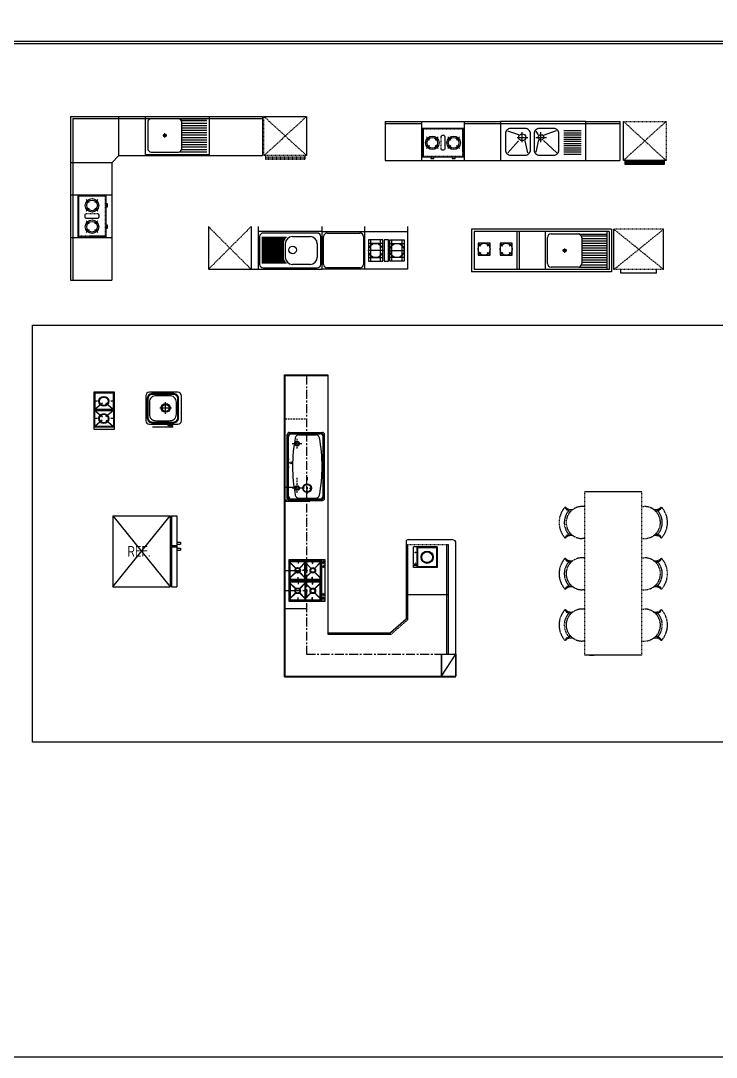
# Model space of a CAD drawing. Extents: x 0 to 79700, y -68 to 28499.
# Drawn here: x 20154 to 29934, y -38 to 14535 of the extents above; entities that cross this region are included whole.
import ezdxf

# ---------------------------------------------------------------- set-up
doc = ezdxf.new("R2010")
doc.units = 0
doc.header["$LTSCALE"] = 50
doc.header["$MEASUREMENT"] = 0
for name, pattern in [('CENTER', [2, 1.25, -0.25, 0.25, -0.25]), ('DASHED', [0.75, 0.5, -0.25]), ('DASHED2', [0.375, 0.25, -0.125]), ('HIDDEN', [0.375, 0.25, -0.125])]:
    doc.linetypes.add(name, pattern=pattern)
doc.layers.get('0').update_dxf_attribs({"linetype": 'CONTINUOUS'})
for name, color, linetype in [('4ELE', 7, 'CONTINUOUS'), ('6FIN', 6, 'CONTINUOUS'), ('FU', 4, 'CONTINUOUS'), ('FUR', 4, 'CONTINUOUS'), ('FUR2', 6, 'CONTINUOUS'), ('s_fur', 6, 'CONTINUOUS'), ('s_txt', 3, 'CONTINUOUS')]:
    doc.layers.add(name, color=color, linetype=linetype)
doc.styles.add('WOOL-L', font='architxt.shx', dxfattribs={"bigfont": 'ghs.shx'})

# ---------------------------------------------------------------- blocks, each defined once
blk = doc.blocks.new('SINK1')
at = {"layer": 'FUR'}
for p, q in [((0, 0), (900, 0)), ((0, -533), (0, 0)), ((900, -533), (900, 0)), ((33, -83), (33, -450)), ((464, -33), (83, -33)), ((473, -34), (864, -34)), ((864, -63), (510, -63)), ((514, -450), (514, -83)), ((864, -97), (514, -97)), ((864, -130), (514, -130)), ((304, -267), (244, -267)), ((274, -297), (274, -237)), ((864, -164), (514, -164)), ((864, -198), (514, -198)), ((864, -231), (514, -231)), ((864, -265), (514, -265)), ((864, -299), (514, -299)), ((864, -332), (514, -332)), ((864, -366), (514, -366)), ((864, -400), (514, -400)), ((864, -433), (514, -433)), ((0, -533), (900, -533)), ((83, -500), (464, -500)), ((473, -499), (864, -499)), ((864, -467), (511, -467))]:
    blk.add_line(p, q, dxfattribs=at)
blk.add_circle((274, -267), 19.9, dxfattribs=at)
for centre, start, end in [((83, -83), 90, 180), ((464, -83), 0, 90), ((83, -450), 180, 270), ((464, -450), 270, 0)]:
    blk.add_arc(centre, 50, start, end, dxfattribs=at)
blk = doc.blocks.new('A$C4EB679D8')
at = {"layer": 'FUR2', "linetype": 'DASHED2'}
for p, q in [((1161, 2299), (361, 2299)), ((361, 3), (361, 2299)), ((1161, 3), (1161, 2299)), ((361, 2094), (323, 2094)), ((1161, 2094), (1199, 2094)), ((361, 1644), (323, 1644)), ((1161, 1644), (1199, 1644)), ((361, 1374), (323, 1374)), ((1161, 1374), (1199, 1374)), ((361, 924), (323, 924)), ((1161, 924), (1199, 924)), ((361, 653), (323, 653)), ((1161, 653), (1199, 653)), ((361, 203), (323, 203)), ((1161, 203), (1199, 203)), ((1161, 3), (361, 3)), ((485, 0), (425, 0)), ((493, 0), (425, 0))]:
    blk.add_line(p, q, dxfattribs=at)
for centre, radius, start, end in [((323, 1869), 324, 137.307, 222.693), ((166, 2157), 106, 220.5546, 288.9145), ((128, 2087), 42.4, 178.8288, 304.096), ((323, 1869), 225, 90, 270), ((1199, 1869), 225, 270, 90), ((1356, 2157), 106, 251.0855, 319.4454), ((1394, 2087), 42.4, 235.904, 1.1712), ((1199, 1869), 251, 313.0982, 46.9018), ((1199, 1869), 324, 317.307, 42.693), ((323, 1869), 251, 139.0127, 226.9018), ((166, 2157), 127, 255.4519, 270.0296), ((1356, 2157), 127, 269.9704, 284.5481), ((128, 1650), 42.4, 55.904, 181.1712), ((166, 1581), 106, 71.0855, 139.4454), ((166, 1581), 127, 89.9704, 104.5481), ((1356, 1581), 106, 40.5546, 108.9145), ((1356, 1581), 127, 75.4519, 90.0296), ((1394, 1650), 42.4, 358.8288, 124.096), ((323, 1149), 324, 137.307, 222.693), ((323, 1149), 251, 133.0982, 226.9018), ((128, 1367), 42.4, 178.8288, 304.096), ((166, 1437), 106, 220.5546, 288.9145), ((323, 1149), 225, 90, 270), ((166, 1437), 127, 255.4519, 270.0296), ((1199, 1149), 225, 270, 90), ((1356, 1437), 106, 251.0855, 319.4454), ((1356, 1437), 127, 269.9704, 284.5481), ((1394, 1367), 42.4, 235.904, 1.1712), ((1199, 1149), 251, 313.0982, 46.9018), ((1199, 1149), 324, 317.307, 42.693), ((128, 930), 42.4, 55.904, 181.1712), ((166, 860), 106, 71.0855, 139.4454), ((166, 860), 127, 89.9704, 104.5481), ((1356, 860), 106, 40.5546, 108.9145), ((1356, 860), 127, 75.4519, 90.0296), ((1394, 930), 42.4, 358.8288, 124.096), ((323, 428), 324, 137.307, 222.693), ((323, 428), 251, 133.0982, 226.9018), ((166, 716), 106, 220.5546, 288.9145), ((128, 647), 42.4, 178.8288, 304.096), ((323, 428), 225, 90, 270), ((166, 716), 127, 255.4519, 270.0296), ((1199, 428), 225, 270, 90), ((1356, 716), 106, 251.0855, 319.4454), ((1356, 716), 127, 269.9704, 284.5481), ((1394, 647), 42.4, 235.904, 1.1712), ((1199, 428), 251, 313.0982, 46.9018), ((1199, 428), 324, 317.307, 42.693), ((128, 210), 42.4, 55.904, 181.1712), ((166, 140), 106, 71.0855, 139.4454), ((166, 140), 127, 89.9704, 104.5481), ((1356, 140), 106, 40.5546, 108.9145), ((1356, 140), 127, 75.4519, 90.0296), ((1394, 210), 42.4, 358.8288, 124.096)]:
    blk.add_arc(centre, radius, start, end, dxfattribs=at)

msp = doc.modelspace()

# ---------------------------------------------------------------- linework, layer by layer
for p, q in [((26072.03704, 5319.774), (26272.03704, 5629.774)), ((26072.03704, 5629.774), (26072.03704, 5319.774)), ((26072.03704, 5629.774), (26272.03704, 5629.774)), ((26272.03704, 5629.774), (26272.03704, 5319.774))]:
    msp.add_line(p, q)
msp.add_lwpolyline([(20321.4904, 10253.95416), (35207.07546, 10253.95416), (35207.07546, 4391.15396), (20321.4904, 4391.15396)], close=True)
at = {"layer": '4ELE'}
for p, q in [((24472.03704, 9544.774), (23872.22373, 9544.774)), ((23872.22373, 5319.774), (23872.22373, 9544.774)), ((23872.22373, 5319.774), (26272.03704, 5319.774))]:
    msp.add_line(p, q, dxfattribs=at)
at = {"layer": '6FIN'}
for p, q in [((23862.22373, 9554.774), (24472.03704, 9554.774)), ((23862.22373, 5309.774), (23862.22373, 9554.774)), ((23862.22373, 5309.774), (26272.03704, 5309.774))]:
    msp.add_line(p, q, dxfattribs=at)
at = {"layer": 'FU'}
for points in [[(19986, 28499.08086), (41869.50283, 28499.08086), (41869.50283, 14211.93459), (19986, 14211.93459)], [(19986, 14249.54043), (41869.50283, 14249.54043), (41869.50283, -37.60583), (19986, -37.60583)]]:
    msp.add_lwpolyline(points, close=True, dxfattribs=at)
at = {"layer": 'FUR'}
for p, q in [((20855.31485, 13189.07621), (23555.31485, 13189.07621)), ((20855.31485, 13189.07621), (20855.31485, 10889.07621)), ((20855.31485, 13189.07621), (20855.31485, 12639.07621)), ((20885.31485, 13159.07621), (23555.31485, 13159.07621)), ((20885.31485, 13159.07621), (20885.31485, 10889.07621)), ((21535.31485, 12639.07621), (21535.31485, 13189.07621)), ((23555.31485, 13189.07621), (23555.31485, 12639.07621)), ((25278.17151, 13120.04154), (26898.17151, 13120.04154)), ((25278.17151, 13120.04154), (25278.17151, 12570.04154)), ((25791.17151, 13120.04154), (25791.17151, 12570.04154)), ((26391.17151, 13120.04154), (26391.17151, 12570.04154)), ((28098.17151, 13120.04154), (28578.17151, 13120.04154)), ((28578.17151, 13120.04154), (28578.17151, 12570.04154)), ((25278.17151, 13090.04154), (25791.17151, 13090.04154)), ((26391.17151, 13090.04154), (26898.17151, 13090.04154)), ((26898.17151, 13090.04154), (28098.17151, 13090.04154)), ((27158.17151, 12933.04154), (27005.17151, 12980.04154)), ((27432.17151, 12930.04154), (27399.17151, 12980.04154)), ((27505.17151, 12927.04154), (27689.17151, 12990.04154)), ((27792.17151, 12990.04154), (28033.17151, 12990.04154)), ((28098.17151, 13090.04154), (28578.17151, 13090.04154)), ((25859.85423, 12900.35882), (25902.28064, 12857.93242)), ((25980.06238, 12857.93242), (26022.48879, 12900.35882)), ((26159.85423, 12900.35882), (26202.28064, 12857.93242)), ((26280.06238, 12857.93242), (26322.48879, 12900.35882)), ((27001.17151, 12679.04154), (27155.17151, 12846.04154)), ((27132.17151, 12895.04154), (27282.17151, 12895.04154)), ((27206.17151, 12828.04154), (27206.17151, 12967.04154)), ((27285.17151, 12679.04154), (27245.17151, 12846.04154)), ((27395.17151, 12894.04154), (27545.17151, 12894.04154)), ((27432.17151, 12860.04154), (27395.17151, 12686.04154)), ((27469.17151, 12827.04154), (27469.17151, 12966.04154)), ((27505.17151, 12853.04154), (27692.17151, 12679.04154)), ((27792.17151, 12960.04154), (28033.17151, 12960.04154)), ((27792.17151, 12930.04154), (28033.17151, 12930.04154)), ((27792.17151, 12900.04154), (28033.17151, 12900.04154)), ((27792.17151, 12870.04154), (28033.17151, 12870.04154)), ((27792.17151, 12840.04154), (28033.17151, 12840.04154)), ((25859.85423, 12737.72426), (25902.28064, 12780.15067)), ((25980.06238, 12780.15067), (26022.48879, 12737.72426)), ((26159.85423, 12737.72426), (26202.28064, 12780.15067)), ((26280.06238, 12780.15067), (26322.48879, 12737.72426)), ((27792.17151, 12810.04154), (28033.17151, 12810.04154)), ((27792.17151, 12780.04154), (28033.17151, 12780.04154)), ((27792.17151, 12750.04154), (28033.17151, 12750.04154)), ((27792.17151, 12720.04154), (28033.17151, 12720.04154)), ((27792.17151, 12690.04154), (28033.17151, 12690.04154)), ((21435.31485, 12539.07621), (20855.31485, 12539.07621)), ((21435.31485, 12539.07621), (21535.31485, 12639.07621)), ((21435.31485, 12539.07621), (21435.31485, 10889.07621)), ((21535.31485, 12639.07621), (23555.31485, 12639.07621)), ((25278.17151, 12570.04154), (26898.17151, 12570.04154)), ((27792.17151, 12660.04154), (28033.17151, 12660.04154)), ((28098.17151, 12570.04154), (28578.17151, 12570.04154)), ((20855.31485, 12089.07621), (21435.31485, 12089.07621)), ((21117.42398, 11977.96709), (21074.99758, 12020.39349)), ((21195.20573, 11977.96709), (21237.63213, 12020.39349)), ((21074.99758, 11857.75893), (21117.42398, 11900.18534)), ((21237.63213, 11857.75893), (21195.20573, 11900.18534)), ((21117.42398, 11677.96709), (21074.99758, 11720.39349)), ((21195.20573, 11677.96709), (21237.63213, 11720.39349)), ((21074.99758, 11557.75893), (21117.42398, 11600.18534)), ((21237.63213, 11557.75893), (21195.20573, 11600.18534)), ((23493.31872, 11640.10904), (23493.31872, 11040.10904)), ((24393.31872, 11570.10904), (23493.31872, 11570.10904)), ((24323.31872, 11550.10904), (23563.31872, 11550.10904)), ((24393.31872, 11040.10904), (24393.31872, 11640.10904)), ((24393.31872, 11570.10904), (24993.31872, 11570.10904)), ((24463.31872, 11550.10904), (24923.31872, 11550.10904)), ((24993.31872, 11040.10904), (24993.31872, 11640.10904)), ((24993.31872, 11570.10904), (25593.31872, 11570.10904)), ((25593.31872, 11640.10904), (25593.31872, 11040.10904)), ((28460.92348, 11603.95426), (26494.16333, 11603.95426)), ((26494.16333, 11603.95426), (26494.16333, 11003.95426)), ((28427.60113, 11570.63191), (26527.46333, 11570.63191)), ((26527.46333, 11570.63191), (26527.46333, 11037.27661)), ((27127.46333, 11570.63191), (27127.46333, 11037.27661)), ((27160.76333, 11570.63191), (27160.76333, 11037.27661)), ((27527.46333, 11570.63191), (27527.46333, 11037.27661)), ((27610.78567, 11537.30956), (27991.45964, 11537.30956)), ((27999.98369, 11536.57761), (28391.5437, 11536.57761)), ((28427.60113, 11570.63191), (28427.60113, 11037.27661)), ((28460.92348, 11603.95426), (28460.92348, 11003.95426)), ((20855.31485, 11489.07621), (21435.31485, 11489.07621)), ((23513.31872, 11500.10904), (23513.31872, 11110.10904)), ((23888.61335, 11485.10904), (23543.31872, 11485.10904)), ((23875.85078, 11470.10904), (23543.31872, 11470.10904)), ((23866.66508, 11455.10904), (23543.31872, 11455.10904)), ((23860.18164, 11440.10904), (23543.31872, 11440.10904)), ((23855.95178, 11425.10904), (23543.31872, 11425.10904)), ((23853.73612, 11410.10904), (23543.31872, 11410.10904)), ((23853.31872, 11395.10904), (23543.31872, 11395.10904)), ((23853.31872, 11380.10904), (23543.31872, 11380.10904)), ((23873.31872, 11400.10904), (23873.31872, 11210.10904)), ((23973.31872, 11500.10904), (24223.31872, 11500.10904)), ((24323.31872, 11400.10904), (24323.31872, 11210.10904)), ((24373.31872, 11110.10904), (24373.31872, 11500.10904)), ((24413.31872, 11110.10904), (24413.31872, 11500.10904)), ((24973.31872, 11500.10904), (24973.31872, 11110.10904)), ((25043.31872, 11455.10904), (25043.31872, 11155.10904)), ((25243.31872, 11455.10904), (25043.31872, 11455.10904)), ((25243.31872, 11405.10904), (25043.31872, 11405.10904)), ((25073.31872, 11455.10904), (25073.31872, 11155.10904)), ((25213.31872, 11155.10904), (25213.31872, 11455.10904)), ((25243.31872, 11155.10904), (25243.31872, 11455.10904)), ((25343.31872, 11455.10904), (25543.31872, 11455.10904)), ((25343.31872, 11155.10904), (25343.31872, 11455.10904)), ((25343.31872, 11405.10904), (25543.31872, 11405.10904)), ((25373.31872, 11155.10904), (25373.31872, 11455.10904)), ((25513.31872, 11455.10904), (25513.31872, 11155.10904)), ((25543.31872, 11455.10904), (25543.31872, 11155.10904)), ((26753.83276, 11407.00144), (26584.52497, 11407.00144)), ((26624.82409, 11366.70232), (26584.52497, 11407.00144)), ((26584.52497, 11407.00144), (26584.52497, 11237.69365)), ((26753.83276, 11407.00144), (26713.53364, 11366.70232)), ((26753.83276, 11237.69365), (26753.83276, 11407.00144)), ((27064.13694, 11407.00144), (26894.82915, 11407.00144)), ((26935.12827, 11366.70232), (26894.82915, 11407.00144)), ((26894.82915, 11407.00144), (26894.82915, 11237.69365)), ((27064.13694, 11407.00144), (27023.83783, 11366.70232)), ((27064.13694, 11237.69365), (27064.13694, 11407.00144)), ((27560.78567, 11120.59895), (27560.78567, 11487.30956)), ((28391.5437, 11504.4329), (28038.43614, 11504.4329)), ((28041.45964, 11487.30956), (28041.45964, 11120.59895)), ((28391.5437, 11470.76419), (28041.45964, 11470.76419)), ((28391.5437, 11437.09549), (28041.45964, 11437.09549)), ((28391.5437, 11403.42678), (28041.45964, 11403.42678)), ((28391.5437, 11369.75808), (28041.45964, 11369.75808)), ((23853.31872, 11365.10904), (23543.31872, 11365.10904)), ((23853.31872, 11350.10904), (23543.31872, 11350.10904)), ((23853.31872, 11335.10904), (23543.31872, 11335.10904)), ((23853.31872, 11320.10904), (23543.31872, 11320.10904)), ((23853.31872, 11305.10904), (23543.31872, 11305.10904)), ((23853.31872, 11290.10904), (23543.31872, 11290.10904)), ((23853.31872, 11275.10904), (23543.31872, 11275.10904)), ((23853.31872, 11260.10904), (23543.31872, 11260.10904)), ((23853.31872, 11245.10904), (23543.31872, 11245.10904)), ((23853.31872, 11230.10904), (23543.31872, 11230.10904)), ((25243.31872, 11305.10904), (25043.31872, 11305.10904)), ((25343.31872, 11305.10904), (25543.31872, 11305.10904)), ((26624.82409, 11277.99276), (26584.52497, 11237.69365)), ((26584.52497, 11237.69365), (26753.83276, 11237.69365)), ((26753.83276, 11237.69365), (26713.53364, 11277.99276)), ((26935.12827, 11277.99276), (26894.82915, 11237.69365)), ((26894.82915, 11237.69365), (27064.13694, 11237.69365)), ((27064.13694, 11237.69365), (27023.83783, 11277.99276)), ((27831.12266, 11303.95426), (27771.12266, 11303.95426)), ((27801.12266, 11333.95426), (27801.12266, 11273.95426)), ((28391.5437, 11336.08937), (28041.45964, 11336.08937)), ((28391.5437, 11302.42066), (28041.45964, 11302.42066)), ((28391.5437, 11268.75196), (28041.45964, 11268.75196)), ((28391.5437, 11235.08325), (28041.45964, 11235.08325)), ((23853.31872, 11215.10904), (23543.31872, 11215.10904)), ((23853.73612, 11200.10904), (23543.31872, 11200.10904)), ((23855.95178, 11185.10904), (23543.31872, 11185.10904)), ((23860.18164, 11170.10904), (23543.31872, 11170.10904)), ((23866.66508, 11155.10904), (23543.31872, 11155.10904)), ((23875.85078, 11140.10904), (23543.31872, 11140.10904)), ((23888.61335, 11125.10904), (23543.31872, 11125.10904)), ((24223.31872, 11110.10904), (23973.31872, 11110.10904)), ((25043.31872, 11205.10904), (25243.31872, 11205.10904)), ((25043.31872, 11155.10904), (25243.31872, 11155.10904)), ((25543.31872, 11205.10904), (25343.31872, 11205.10904)), ((25543.31872, 11155.10904), (25343.31872, 11155.10904)), ((28391.5437, 11100.40843), (28037.20177, 11100.40843)), ((28391.5437, 11201.41454), (28041.45964, 11201.41454)), ((28391.5437, 11167.74584), (28041.45964, 11167.74584)), ((28391.5437, 11134.07713), (28041.45964, 11134.07713)), ((23393.31872, 11040.10904), (24393.31872, 11040.10904)), ((23563.31872, 11060.10904), (24323.31872, 11060.10904)), ((24993.31872, 11040.10904), (24393.31872, 11040.10904)), ((24923.31872, 11060.10904), (24463.31872, 11060.10904)), ((25593.31872, 11040.10904), (24993.31872, 11040.10904)), ((28460.92348, 11003.95426), (26494.16333, 11003.95426)), ((28427.60113, 11037.27661), (26527.46333, 11037.27661)), ((27991.45964, 11070.59895), (27610.78567, 11070.59895)), ((27999.98369, 11071.33091), (28391.5437, 11071.33091)), ((20855.31485, 10889.07621), (21435.31485, 10889.07621)), ((21450.92605, 7575.84023), (22255.92605, 7575.84023)), ((21450.92605, 7575.84023), (21450.92605, 6575.84023)), ((22255.92605, 7575.84023), (22255.92605, 6575.84023)), ((22255.92605, 7560.84023), (22275.92605, 7560.84023)), ((22275.92605, 7575.84023), (22350.92605, 7575.84023)), ((22275.92605, 7575.84023), (22275.92605, 6575.84023)), ((22350.92605, 7575.84023), (22350.92605, 6575.84023)), ((22275.92605, 7155.84023), (22350.92605, 7155.84023)), ((22275.92605, 7140.84023), (22350.92605, 7140.84023)), ((22350.92605, 7205.84023), (22400.92605, 7205.84023)), ((22350.92605, 7175.84023), (22400.92605, 7175.84023)), ((22400.92605, 7205.84023), (22400.92605, 7175.84023)), ((22350.92605, 7120.84023), (22400.92605, 7120.84023)), ((22350.92605, 7090.84023), (22400.92605, 7090.84023)), ((22400.92605, 7120.84023), (22400.92605, 7090.84023)), ((21450.92605, 6575.84023), (22255.92605, 6575.84023)), ((22255.92605, 6590.84023), (22275.92605, 6590.84023)), ((22275.92605, 6575.84023), (22350.92605, 6575.84023))]:
    msp.add_line(p, q, dxfattribs=at)
at = {"layer": 'FUR', "linetype": 'HIDDEN'}
for p, q in [((24174.31485, 12639.07621), (23574.31485, 13189.07621)), ((23574.31485, 12639.07621), (24174.31485, 13189.07621)), ((29228.17151, 12570.04154), (28628.17151, 13120.04154)), ((28628.17151, 12570.04154), (29228.17151, 13120.04154)), ((23594.31485, 12623.07621), (24154.31485, 12623.07621)), ((23594.31485, 12606.07621), (24154.31485, 12606.07621)), ((28648.17151, 12554.04154), (29208.17151, 12554.04154)), ((28648.17151, 12537.04154), (29208.17151, 12537.04154)), ((23393.31872, 11640.10904), (22793.31872, 11040.10904)), ((22793.31872, 11640.10904), (23393.31872, 11040.10904)), ((22793.31872, 11640.10904), (22793.31872, 11040.10904)), ((23393.31872, 11640.10904), (23393.31872, 11040.10904)), ((28494.22348, 11037.25426), (29194.27878, 11603.95426)), ((29194.27878, 11037.25426), (28494.22348, 11603.95426)), ((28494.22348, 11037.25426), (28494.22348, 11603.95426)), ((29194.27878, 11603.95426), (28494.22348, 11603.95426)), ((29194.27878, 11037.25426), (29194.27878, 11603.95426)), ((22793.31872, 11040.10904), (23393.31872, 11040.10904)), ((29194.27878, 11037.25426), (28494.22348, 11037.25426)), ((28594.22348, 10987.25426), (28594.22348, 11037.25426)), ((29094.27878, 10987.25426), (28594.22348, 10987.25426)), ((29094.27878, 10987.25426), (29094.27878, 11037.25426))]:
    msp.add_line(p, q, dxfattribs=at)
for points in [[(23574.31485, 12639.07621), (23574.31485, 13189.07621), (24174.31485, 13189.07621), (24174.31485, 12639.07621)], [(28628.17151, 12570.04154), (28628.17151, 13120.04154), (29228.17151, 13120.04154), (29228.17151, 12570.04154)], [(25811.17151, 13010.04154), (25811.17151, 12630.04154), (26371.17151, 12630.04154), (26371.17151, 13010.04154)], [(20965.31485, 11509.07621), (21345.31485, 11509.07621), (21345.31485, 12069.07621), (20965.31485, 12069.07621)]]:
    msp.add_lwpolyline(points, close=True, dxfattribs=at)
at = {"layer": 'FUR'}
for points in [[(26898.17151, 12570.04154), (28098.17151, 12570.04154), (28098.17151, 13120.04154), (26898.17151, 13120.04154)], [(25801.17151, 13020.04154), (25801.17151, 12620.04154), (26381.17151, 12620.04154), (26381.17151, 13020.04154)], [(20955.31485, 11499.07621), (21355.31485, 11499.07621), (21355.31485, 12079.07621), (20955.31485, 12079.07621)]]:
    msp.add_lwpolyline(points, close=True, dxfattribs=at)
for points in [[(26968.17151, 12945.04154), (26968.17151, 12720.04154, 0.4142135624), (27043.17151, 12645.04154), (27247.17151, 12645.04154, 0.4142135624), (27322.17151, 12720.04154), (27322.17151, 12945.04154, 0.4142135624), (27247.17151, 13020.04154), (27043.17151, 13020.04154, 0.4142135624)], [(27372.17151, 12945.04154), (27372.17151, 12720.04154, 0.4142135624), (27447.17151, 12645.04154), (27647.17151, 12645.04154, 0.4142135624), (27722.17151, 12720.04154), (27722.17151, 12945.04154, 0.4142135624), (27647.17151, 13020.04154), (27447.17151, 13020.04154, 0.4142135624)]]:
    msp.add_lwpolyline(points, format="xyb", close=True, dxfattribs=at)
at = {"layer": 'FUR', "linetype": 'HIDDEN'}
for points in [[(26061.17151, 12900.04154), (26061.17151, 12740.04154, 0.4142135624), (26081.17151, 12720.04154), (26101.17151, 12720.04154, 0.4142135624), (26121.17151, 12740.04154), (26121.17151, 12900.04154, 0.4142135624), (26101.17151, 12920.04154), (26081.17151, 12920.04154, 0.4142135624)], [(21075.31485, 11759.07621), (21235.31485, 11759.07621, 0.4142135624), (21255.31485, 11779.07621), (21255.31485, 11799.07621, 0.4142135624), (21235.31485, 11819.07621), (21075.31485, 11819.07621, 0.4142135624), (21055.31485, 11799.07621), (21055.31485, 11779.07621, 0.4142135624)]]:
    msp.add_lwpolyline(points, format="xyb", close=True, dxfattribs=at)
for points in [[(23594.31485, 12639.07621), (23594.31485, 12589.07621), (24154.31485, 12589.07621), (24154.31485, 12639.07621)], [(28648.17151, 12570.04154), (28648.17151, 12520.04154), (29208.17151, 12520.04154), (29208.17151, 12570.04154)]]:
    msp.add_lwpolyline(points, dxfattribs=at)
at = {"layer": 'FUR'}
for points in [[(25921.17151, 12620.04154), (25921.17151, 12600.04154), (25961.17151, 12600.04154), (25961.17151, 12621.04154)], [(26221.17151, 12620.04154), (26221.17151, 12600.04154), (26261.17151, 12600.04154), (26261.17151, 12621.04154)], [(21355.31485, 11919.07621), (21375.31485, 11919.07621), (21375.31485, 11959.07621), (21354.31485, 11959.07621)], [(21355.31485, 11619.07621), (21375.31485, 11619.07621), (21375.31485, 11659.07621), (21354.31485, 11659.07621)], [(28394.30113, 11570.63191), (28394.30113, 11037.27661)], [(25323.31872, 11455.10904), (25263.31872, 11455.10904), (25263.31872, 11155.10904), (25323.31872, 11155.10904), (25323.31872, 11455.10904)]]:
    msp.add_lwpolyline(points, dxfattribs=at)
for centre, radius in [((25941.17151, 12819.04154), 95), ((25941.17151, 12819.04154), 75), ((26241.17151, 12819.04154), 95), ((26241.17151, 12819.04154), 75), ((27206.17151, 12895.04154), 50), ((27469.17151, 12894.04154), 37.5), ((21156.31485, 11939.07621), 95), ((21156.31485, 11939.07621), 75), ((21156.31485, 11639.07621), 95), ((21156.31485, 11639.07621), 75), ((25143.31872, 11305.10904), 100), ((25443.31872, 11305.10904), 100), ((26669.17887, 11322.34754), 84.65389), ((26979.48305, 11322.34754), 84.65389), ((23977.17595, 11311.80363), 53.23451), ((27801.12266, 11303.95426), 19.89835)]:
    msp.add_circle(centre, radius, dxfattribs=at)
for centre, radius, start, end in [((23563.31872, 11500.10904), 50, 90, 180), ((24323.31872, 11500.10904), 50, 0, 90), ((24463.31872, 11500.10904), 50, 90, 180), ((24923.31872, 11500.10904), 50, 0, 90), ((27610.78567, 11487.30956), 50, 90, 180), ((27991.45964, 11487.30956), 50, 0, 90), ((23973.31872, 11400.10904), 100, 90, 180), ((24223.31872, 11400.10904), 100, 0, 90), ((23563.31872, 11110.10904), 50, 180, 270), ((23973.31872, 11210.10904), 100, 180, 270), ((24223.31872, 11210.10904), 100, 270, 0), ((24323.31872, 11110.10904), 50, 270, 0), ((24463.31872, 11110.10904), 50, 180, 270), ((24923.31872, 11110.10904), 50, 270, 0), ((27610.78567, 11120.59895), 50, 180, 270), ((27991.45964, 11120.59895), 50, 270, 0)]:
    msp.add_arc(centre, radius, start, end, dxfattribs=at)
at = {"layer": 'FUR2', "linetype": 'CENTER', "ltscale": 2}
for p, q in [((24172.03704, 9544.774), (24172.03704, 5629.774)), ((24172.03704, 5629.774), (26072.03704, 5629.774))]:
    msp.add_line(p, q, dxfattribs=at)
at = {"layer": 'FUR2', "linetype": 'DASHED'}
for p, q in [((23872.22373, 8940.22951), (24172.03704, 8940.22951)), ((24039.95281, 8520.88833), (24039.95281, 8656.64487)), ((23971.44224, 8591.03032), (24107.19879, 8591.03032)), ((24039.95281, 7896.23402), (24039.95281, 8111.99056)), ((23971.44224, 7966.37601), (24107.19879, 7966.37601)), ((23872.22373, 7800.22951), (24218.22373, 7800.22951))]:
    msp.add_line(p, q, dxfattribs=at)
at = {"layer": 'FUR2'}
for p, q in [((23930.87267, 8746.32743), (24395.87267, 8746.32743)), ((24020.87267, 8746.32743), (24395.87267, 8746.32743)), ((23900.87267, 7821.32743), (23900.87267, 8716.32743)), ((23910.87267, 8358.91508), (23910.87267, 8686.32743)), ((23920.87267, 8379.95742), (23920.87267, 8686.32743)), ((23960.87267, 8736.32743), (24365.87267, 8736.32743)), ((23960.87267, 8726.32743), (24365.87267, 8726.32743)), ((24063.7176, 8712.50349), (24304.08741, 8712.50349)), ((24405.87267, 7851.32743), (24405.87267, 8686.32743)), ((24415.87267, 7851.32743), (24415.87267, 8686.32743)), ((24425.87267, 7821.32743), (24425.87267, 8716.32743)), ((23910.87267, 7851.32743), (23910.87267, 8278.45957)), ((23920.87267, 7851.32743), (23920.87267, 8257.41723)), ((24179.88047, 8117.34782), (24179.88047, 8077.73184)), ((24144.9413, 7962.0729), (24125.61325, 7962.0729)), ((24167.25648, 7962.0729), (24191.01405, 7962.0729)), ((24179.88047, 7977.69082), (24179.88047, 7947.86232)), ((24179.88047, 7925.95702), (24179.88047, 7887.73925)), ((24214.81964, 7962.0729), (24253.47574, 7962.0729)), ((23872.22373, 7780.22951), (24218.22373, 7780.22951)), ((23930.87267, 7791.32743), (24395.87267, 7791.32743)), ((23960.87267, 7811.32743), (24365.87267, 7811.32743)), ((23960.87267, 7801.32743), (24365.87267, 7801.32743)), ((24063.7176, 7823.58373), (24304.08741, 7823.58373)), ((26011.15232, 7136.49241), (25677.79348, 7136.49241)), ((25677.79348, 6848.49241), (25677.79348, 7136.49241)), ((25727.79348, 6848.49241), (25727.79348, 7136.49241)), ((25732.79348, 6848.49241), (25732.79348, 7136.49241)), ((25737.79348, 6863.49241), (25737.79348, 7121.49241)), ((25996.15232, 7126.49241), (25742.79348, 7126.49241)), ((26001.15232, 7121.49241), (26001.15232, 6863.49241)), ((26011.15232, 7136.49241), (26011.15232, 6848.49241)), ((24374.16633, 6954.42782), (23924.16633, 6954.42782)), ((23924.16633, 6954.42782), (23924.16633, 6374.42782)), ((23934.16633, 6934.42782), (23934.16633, 6683.33171)), ((23936.16633, 6698.33171), (23936.16633, 6919.42782)), ((24364.16633, 6944.42782), (23944.16633, 6944.42782)), ((23944.16633, 6917.25625), (24016.29122, 6845.13136)), ((23944.16633, 6706.16013), (23944.16633, 6911.5994)), ((23944.16633, 6911.5994), (24013.4628, 6842.30293)), ((23959.16633, 6942.42782), (24349.16633, 6942.42782)), ((23959.16633, 6934.42782), (24052.66633, 6934.42782)), ((24052.66633, 6934.42782), (24052.66633, 6904.42782)), ((24056.66633, 6904.42782), (24052.66633, 6904.42782)), ((24056.66633, 6934.42782), (24150.16633, 6934.42782)), ((24056.66633, 6934.42782), (24056.66633, 6904.42782)), ((24150.16633, 6917.25625), (24078.04144, 6845.13136)), ((24150.16633, 6911.5994), (24080.86987, 6842.30293)), ((24150.16633, 6917.25625), (24150.16633, 6934.42782)), ((24150.16633, 6810.87977), (24150.16633, 6911.5994)), ((24158.16633, 6934.42782), (24251.66633, 6934.42782)), ((24158.16633, 6917.25625), (24158.16633, 6934.42782)), ((24158.16633, 6917.25625), (24230.29122, 6845.13136)), ((24158.16633, 6810.87977), (24158.16633, 6911.5994)), ((24158.16633, 6911.5994), (24227.4628, 6842.30293)), ((24251.66633, 6934.42782), (24251.66633, 6904.42782)), ((24251.66633, 6904.42782), (24255.66633, 6904.42782)), ((24255.66633, 6934.42782), (24349.16633, 6934.42782)), ((24255.66633, 6934.42782), (24255.66633, 6904.42782)), ((24364.16633, 6917.25625), (24292.04144, 6845.13136)), ((24364.16633, 6911.5994), (24294.86987, 6842.30293)), ((24364.16633, 6911.5994), (24364.16633, 6706.16013)), ((24372.16633, 6919.42782), (24372.16633, 6698.33171)), ((24434.16633, 6954.42782), (24374.16633, 6954.42782)), ((24374.16633, 6904.42782), (24374.16633, 6934.42782)), ((24374.16633, 6904.42782), (24384.16633, 6904.42782)), ((24384.16633, 6374.42782), (24384.16633, 6954.42782)), ((24386.16633, 6374.42782), (24386.16633, 6954.42782)), ((24434.16633, 6374.42782), (24434.16633, 6954.42782)), ((25996.15232, 6858.49241), (25742.79348, 6858.49241)), ((24071.03704, 6801.57404), (23872.22373, 6801.57404)), ((23944.16633, 6706.16013), (24013.4628, 6775.4566)), ((23944.16633, 6700.50328), (24016.29122, 6772.62817)), ((24013.4628, 6775.4566), (24016.29122, 6772.62817)), ((24052.66633, 6683.33171), (24052.66633, 6713.33171)), ((24056.66633, 6713.33171), (24052.66633, 6713.33171)), ((24056.66633, 6683.33171), (24056.66633, 6713.33171)), ((24080.86987, 6842.30293), (24078.04144, 6845.13136)), ((24080.86987, 6775.4566), (24078.04144, 6772.62817)), ((24150.16633, 6700.50328), (24078.04144, 6772.62817)), ((24150.16633, 6706.16013), (24080.86987, 6775.4566)), ((24150.16633, 6810.87977), (24120.16633, 6810.87977)), ((24120.16633, 6806.87977), (24120.16633, 6810.87977)), ((24150.16633, 6806.87977), (24120.16633, 6806.87977)), ((24150.16633, 6706.16013), (24150.16633, 6806.87977)), ((24155.83611, 6756.31877), (24155.83611, 6502.31877)), ((24158.16633, 6810.87977), (24188.16633, 6810.87977)), ((24158.16633, 6806.87977), (24188.16633, 6806.87977)), ((24158.16633, 6706.16013), (24158.16633, 6806.87977)), ((24158.16633, 6706.16013), (24227.4628, 6775.4566)), ((24158.16633, 6700.50328), (24230.29122, 6772.62817)), ((24188.16633, 6806.87977), (24188.16633, 6810.87977)), ((24227.4628, 6842.30293), (24230.29122, 6845.13136)), ((24227.4628, 6775.4566), (24230.29122, 6772.62817)), ((24251.66633, 6683.33171), (24251.66633, 6713.33171)), ((24251.66633, 6713.33171), (24255.66633, 6713.33171)), ((24255.66633, 6683.33171), (24255.66633, 6713.33171)), ((24294.86987, 6842.30293), (24292.04144, 6845.13136)), ((24294.86987, 6775.4566), (24292.04144, 6772.62817)), ((24364.16633, 6700.50328), (24292.04144, 6772.62817)), ((24364.16633, 6706.16013), (24294.86987, 6775.4566)), ((24374.16633, 6683.33171), (24374.16633, 6704.42782)), ((24374.16633, 6704.42782), (24384.16633, 6704.42782)), ((26011.15232, 6848.49241), (25677.79348, 6848.49241)), ((23934.16633, 6645.52394), (23934.16633, 6394.42782)), ((23936.16633, 6630.52394), (23936.16633, 6409.42782)), ((23937.95365, 6678.48099), (23940.37901, 6675.37466)), ((23937.95365, 6650.37466), (23940.37901, 6653.48099)), ((23944.16633, 6698.33171), (23944.16633, 6700.50328)), ((23944.16633, 6670.52394), (23944.16633, 6658.33171)), ((23944.16633, 6630.52394), (23944.16633, 6628.35237)), ((23944.16633, 6628.35237), (24016.29122, 6556.22748)), ((23944.16633, 6622.69552), (23944.16633, 6417.25625)), ((23944.16633, 6622.69552), (24013.4628, 6553.39905)), ((23959.16633, 6683.33171), (24052.66633, 6683.33171)), ((23959.16633, 6675.33171), (24349.16633, 6675.33171)), ((23959.16633, 6653.52394), (24349.16633, 6653.52394)), ((23959.16633, 6645.52394), (24052.66633, 6645.52394)), ((24052.66633, 6645.52394), (24052.66633, 6615.52394)), ((24056.66633, 6615.52394), (24052.66633, 6615.52394)), ((24056.66633, 6683.33171), (24150.16633, 6683.33171)), ((24056.66633, 6645.52394), (24056.66633, 6615.52394)), ((24056.66633, 6645.52394), (24150.16633, 6645.52394)), ((24150.16633, 6628.35237), (24078.04144, 6556.22748)), ((24150.16633, 6622.69552), (24080.86987, 6553.39905)), ((24150.16633, 6683.33171), (24150.16633, 6700.50328)), ((24150.16633, 6645.52394), (24150.16633, 6628.35237)), ((24150.16633, 6622.69552), (24150.16633, 6521.97588)), ((24155.83611, 6482.31877), (24155.83611, 6613.31877)), ((24158.16633, 6683.33171), (24158.16633, 6700.50328)), ((24158.16633, 6683.33171), (24251.66633, 6683.33171)), ((24158.16633, 6645.52394), (24251.66633, 6645.52394)), ((24158.16633, 6645.52394), (24158.16633, 6628.35237)), ((24158.16633, 6628.35237), (24230.29122, 6556.22748)), ((24158.16633, 6622.69552), (24227.4628, 6553.39905)), ((24158.16633, 6622.69552), (24158.16633, 6521.97588)), ((24251.66633, 6645.52394), (24251.66633, 6615.52394)), ((24251.66633, 6615.52394), (24255.66633, 6615.52394)), ((24255.66633, 6683.33171), (24349.16633, 6683.33171)), ((24255.66633, 6645.52394), (24255.66633, 6615.52394)), ((24255.66633, 6645.52394), (24349.16633, 6645.52394)), ((24364.16633, 6628.35237), (24292.04144, 6556.22748)), ((24364.16633, 6622.69552), (24294.86987, 6553.39905)), ((24364.16633, 6670.52394), (24364.16633, 6658.33171)), ((24364.16633, 6628.35237), (24364.16633, 6630.52394)), ((24364.16633, 6417.25625), (24364.16633, 6622.69552)), ((24370.37901, 6678.48099), (24367.95365, 6675.37466)), ((24370.37901, 6650.37466), (24367.95365, 6653.48099)), ((24372.16633, 6409.42782), (24372.16633, 6630.52394)), ((24374.16633, 6624.42782), (24374.16633, 6645.52394)), ((24374.16633, 6624.42782), (24384.16633, 6624.42782)), ((24071.03704, 6521.57404), (23872.22373, 6521.57404)), ((23944.16633, 6417.25625), (24013.4628, 6486.55272)), ((23944.16633, 6411.5994), (24016.29122, 6483.72429)), ((24013.4628, 6553.39905), (24016.29122, 6556.22748)), ((24013.4628, 6486.55272), (24016.29122, 6483.72429)), ((24052.66633, 6394.42782), (24052.66633, 6424.42782)), ((24056.66633, 6424.42782), (24052.66633, 6424.42782)), ((24056.66633, 6394.42782), (24056.66633, 6424.42782)), ((24080.86987, 6553.39905), (24078.04144, 6556.22748)), ((24080.86987, 6486.55272), (24078.04144, 6483.72429)), ((24150.16633, 6411.5994), (24078.04144, 6483.72429)), ((24150.16633, 6417.25625), (24080.86987, 6486.55272)), ((24150.16633, 6521.97588), (24120.16633, 6521.97588)), ((24120.16633, 6521.97588), (24120.16633, 6517.97588)), ((24150.16633, 6517.97588), (24120.16633, 6517.97588)), ((24150.16633, 6517.97588), (24150.16633, 6417.25625)), ((24158.16633, 6521.97588), (24188.16633, 6521.97588)), ((24158.16633, 6517.97588), (24188.16633, 6517.97588)), ((24158.16633, 6517.97588), (24158.16633, 6417.25625)), ((24158.16633, 6417.25625), (24227.4628, 6486.55272)), ((24158.16633, 6411.5994), (24230.29122, 6483.72429)), ((24188.16633, 6521.97588), (24188.16633, 6517.97588)), ((24227.4628, 6553.39905), (24230.29122, 6556.22748)), ((24227.4628, 6486.55272), (24230.29122, 6483.72429)), ((24251.66633, 6424.42782), (24255.66633, 6424.42782)), ((24251.66633, 6394.42782), (24251.66633, 6424.42782)), ((24255.66633, 6394.42782), (24255.66633, 6424.42782)), ((24294.86987, 6553.39905), (24292.04144, 6556.22748)), ((24294.86987, 6486.55272), (24292.04144, 6483.72429)), ((24364.16633, 6411.5994), (24292.04144, 6483.72429)), ((24364.16633, 6417.25625), (24294.86987, 6486.55272)), ((24374.16633, 6394.42782), (24374.16633, 6424.42782)), ((24374.16633, 6424.42782), (24384.16633, 6424.42782)), ((23872.22373, 6269.54914), (24172.03704, 6269.54914)), ((23924.16633, 6374.42782), (24374.16633, 6374.42782)), ((23944.16633, 6411.5994), (23944.16633, 6409.42782)), ((23944.16633, 6384.42782), (24364.16633, 6384.42782)), ((23959.16633, 6394.42782), (24052.66633, 6394.42782)), ((23959.16633, 6386.42782), (24349.16633, 6386.42782)), ((24056.66633, 6394.42782), (24150.16633, 6394.42782)), ((24150.16633, 6411.5994), (24150.16633, 6394.42782)), ((24158.16633, 6411.5994), (24158.16633, 6394.42782)), ((24158.16633, 6394.42782), (24251.66633, 6394.42782)), ((24255.66633, 6394.42782), (24349.16633, 6394.42782)), ((24364.16633, 6409.42782), (24364.16633, 6411.5994)), ((24374.16633, 6374.42782), (24434.16633, 6374.42782)), ((24434.16633, 6374.42782), (24392.62949, 6374.42782))]:
    msp.add_line(p, q, dxfattribs=at)
at = {"layer": 'FUR2', "linetype": 'DASHED2'}
msp.add_line((23872.22373, 7978.1318), (24022.22373, 7978.1318), dxfattribs=at)
at = {"layer": 'FUR2', "linetype": 'CENTER'}
for p, q in [((24125.88047, 7962.37673), (24106.2852, 7962.37673)), ((24179.88047, 7908.37673), (24179.88047, 7887.68406))]:
    msp.add_line(p, q, dxfattribs=at)
at = {"layer": 'FUR2', "linetype": 'HIDDEN'}
for p, q in [((25572.03704, 7169.54914), (26162.03704, 7169.54914)), ((25592.03704, 7169.54914), (25592.03704, 6111.48973)), ((26142.03704, 7169.54914), (26142.03704, 5629.774)), ((26162.03704, 7169.54914), (26162.03704, 5629.774)), ((25587.03704, 6469.54914), (26157.03704, 6469.54914)), ((25592.03704, 6111.48973), (25360.508, 5909.774)), ((24472.03704, 5909.774), (25360.508, 5909.774))]:
    msp.add_line(p, q, dxfattribs=at)
at = {"layer": 'FUR2'}
for points in [[(24400.98339, 6917.024, 0.1908818169), (24401.54025, 6915.6185, 0.1006553766), (24403.82132, 6914.00475, 0.0586991895), (24406.73433, 6913.11063, 0.0451674497), (24410.67271, 6912.75413, 0.0451674497), (24414.61109, 6913.11063, 0.0586991895), (24417.52409, 6914.00475, 0.1006553766), (24419.80517, 6915.6185, 0.1908818169), (24420.36203, 6917.024, 0.1908818169), (24419.80517, 6918.4295, 0.1006553766), (24417.52409, 6920.04326, 0.0586991895), (24414.61109, 6920.93737, 0.0451674497), (24410.67271, 6921.29387, 0.0451674497), (24406.73433, 6920.93737, 0.0586991895), (24403.82132, 6920.04326, 0.1006553766), (24401.54025, 6918.4295, 0.1908818169)], [(24400.98339, 6859.94915, 0.1908818169), (24401.54025, 6858.54365, 0.1006553766), (24403.82132, 6856.92989, 0.0586991895), (24406.73433, 6856.03578, 0.0451674497), (24410.67271, 6855.67928, 0.0451674497), (24414.61109, 6856.03578, 0.0586991895), (24417.52409, 6856.92989, 0.1006553766), (24419.80517, 6858.54365, 0.1908818169), (24420.36203, 6859.94915, 0.1908818169), (24419.80517, 6861.35465, 0.1006553766), (24417.52409, 6862.9684, 0.0586991895), (24414.61109, 6863.86252, 0.0451674497), (24410.67271, 6864.21902, 0.0451674497), (24406.73433, 6863.86252, 0.0586991895), (24403.82132, 6862.9684, 0.1006553766), (24401.54025, 6861.35465, 0.1908818169)], [(24402.78987, 6917.024, 0.1356161313), (24402.86376, 6916.75661, 0.1069239239), (24403.10253, 6916.50144, 0.0817502237), (24403.43378, 6916.34452, 0.0699309071), (24403.85734, 6916.28499, 0.0699309071), (24404.2809, 6916.34452, 0.0817502237), (24404.61215, 6916.50144, 0.1069239239), (24404.85092, 6916.75661, 0.1356161313), (24404.92481, 6917.024, 0.1356161313), (24404.85092, 6917.2914, 0.1069239239), (24404.61215, 6917.54657, 0.0817502237), (24404.2809, 6917.70349, 0.0699309071), (24403.85734, 6917.76302, 0.0699309071), (24403.43378, 6917.70349, 0.0817502237), (24403.10253, 6917.54657, 0.1069239239), (24402.86376, 6917.2914, 0.1356161313)], [(24402.78987, 6859.94915, 0.1356161313), (24402.86376, 6859.68175, 0.1069239239), (24403.10253, 6859.42659, 0.0817502237), (24403.43378, 6859.26966, 0.0699309071), (24403.85734, 6859.21013, 0.0699309071), (24404.2809, 6859.26966, 0.0817502237), (24404.61215, 6859.42659, 0.1069239239), (24404.85092, 6859.68175, 0.1356161313), (24404.92481, 6859.94915, 0.1356161313), (24404.85092, 6860.21655, 0.1069239239), (24404.61215, 6860.47171, 0.0817502237), (24404.2809, 6860.62863, 0.0699309071), (24403.85734, 6860.68816, 0.0699309071), (24403.43378, 6860.62863, 0.0817502237), (24403.10253, 6860.47171, 0.1069239239), (24402.86376, 6860.21655, 0.1356161313)], [(25710.97642, 6885.89623, 0.1908818169), (25710.41956, 6887.30173, 0.1006553766), (25708.13848, 6888.91548, 0.0586991895), (25705.22548, 6889.8096, 0.0451674497), (25701.2871, 6890.1661, 0.0451674497), (25697.34872, 6889.8096, 0.0586991895), (25694.43572, 6888.91548, 0.1006553766), (25692.15464, 6887.30173, 0.1908818169), (25691.59778, 6885.89623, 0.1908818169), (25692.15464, 6884.49073, 0.1006553766), (25694.43572, 6882.87697, 0.0586991895), (25697.34872, 6881.98286, 0.0451674497), (25701.2871, 6881.62636, 0.0451674497), (25705.22548, 6881.98286, 0.0586991895), (25708.13848, 6882.87697, 0.1006553766), (25710.41956, 6884.49073, 0.1908818169)], [(25709.16994, 6885.89623, 0.1356161313), (25709.09605, 6886.16363, 0.1069239239), (25708.85728, 6886.41879, 0.0817502237), (25708.52603, 6886.57571, 0.0699309071), (25708.10247, 6886.63524, 0.0699309071), (25707.67891, 6886.57571, 0.0817502237), (25707.34766, 6886.41879, 0.1069239239), (25707.10889, 6886.16363, 0.1356161313), (25707.035, 6885.89623, 0.1356161313), (25707.10889, 6885.62883, 0.1069239239), (25707.34766, 6885.37367, 0.0817502237), (25707.67891, 6885.21674, 0.0699309071), (25708.10247, 6885.15721, 0.0699309071), (25708.52603, 6885.21674, 0.0817502237), (25708.85728, 6885.37367, 0.1069239239), (25709.09605, 6885.62883, 0.1356161313)], [(24400.98339, 6468.9065, -0.1908818169), (24401.54025, 6470.312, -0.1006553766), (24403.82132, 6471.92576, -0.0586991895), (24406.73433, 6472.81987, -0.0451674497), (24410.67271, 6473.17637, -0.0451674497), (24414.61109, 6472.81987, -0.0586991895), (24417.52409, 6471.92576, -0.1006553766), (24419.80517, 6470.312, -0.1908818169), (24420.36203, 6468.9065, -0.1908818169), (24419.80517, 6467.501, -0.1006553766), (24417.52409, 6465.88725, -0.0586991895), (24414.61109, 6464.99313, -0.0451674497), (24410.67271, 6464.63663, -0.0451674497), (24406.73433, 6464.99313, -0.0586991895), (24403.82132, 6465.88725, -0.1006553766), (24401.54025, 6467.501, -0.1908818169)], [(24400.98339, 6411.83165, -0.1908818169), (24401.54025, 6413.23715, -0.1006553766), (24403.82132, 6414.8509, -0.0586991895), (24406.73433, 6415.74502, -0.0451674497), (24410.67271, 6416.10152, -0.0451674497), (24414.61109, 6415.74502, -0.0586991895), (24417.52409, 6414.8509, -0.1006553766), (24419.80517, 6413.23715, -0.1908818169), (24420.36203, 6411.83165, -0.1908818169), (24419.80517, 6410.42615, -0.1006553766), (24417.52409, 6408.81239, -0.0586991895), (24414.61109, 6407.91828, -0.0451674497), (24410.67271, 6407.56178, -0.0451674497), (24406.73433, 6407.91828, -0.0586991895), (24403.82132, 6408.81239, -0.1006553766), (24401.54025, 6410.42615, -0.1908818169)], [(24402.78987, 6468.9065, -0.1356161313), (24402.86376, 6469.1739, -0.1069239239), (24403.10253, 6469.42906, -0.0817502237), (24403.43378, 6469.58599, -0.0699309071), (24403.85734, 6469.64552, -0.0699309071), (24404.2809, 6469.58599, -0.0817502237), (24404.61215, 6469.42906, -0.1069239239), (24404.85092, 6469.1739, -0.1356161313), (24404.92481, 6468.9065, -0.1356161313), (24404.85092, 6468.6391, -0.1069239239), (24404.61215, 6468.38394, -0.0817502237), (24404.2809, 6468.22702, -0.0699309071), (24403.85734, 6468.16749, -0.0699309071), (24403.43378, 6468.22702, -0.0817502237), (24403.10253, 6468.38394, -0.1069239239), (24402.86376, 6468.6391, -0.1356161313)], [(24402.78987, 6411.83165, -0.1356161313), (24402.86376, 6412.09904, -0.1069239239), (24403.10253, 6412.35421, -0.0817502237), (24403.43378, 6412.51113, -0.0699309071), (24403.85734, 6412.57066, -0.0699309071), (24404.2809, 6412.51113, -0.0817502237), (24404.61215, 6412.35421, -0.1069239239), (24404.85092, 6412.09904, -0.1356161313), (24404.92481, 6411.83165, -0.1356161313), (24404.85092, 6411.56425, -0.1069239239), (24404.61215, 6411.30908, -0.0817502237), (24404.2809, 6411.15216, -0.0699309071), (24403.85734, 6411.09263, -0.0699309071), (24403.43378, 6411.15216, -0.0817502237), (24403.10253, 6411.30908, -0.1069239239), (24402.86376, 6411.56425, -0.1356161313)]]:
    msp.add_lwpolyline(points, format="xyb", close=True, dxfattribs=at)
at = {"layer": 'FUR2', "const_width": 1.5}
for points in [[(24408.37626, 6882.11828, -1), (24408.37626, 6883.61828, -1)], [(24415.59948, 6939.19313, 1), (24415.59948, 6940.69313, 1)], [(25696.36033, 6909.48231, 1), (25696.36033, 6907.98231, 1)], [(24408.37626, 6492.49258, 1), (24408.37626, 6490.99258, 1)], [(24415.59948, 6435.41773, -1), (24415.59948, 6433.91773, -1)]]:
    msp.add_lwpolyline(points, format="xyb", close=True, dxfattribs=at)
at = {"layer": 'FUR2'}
for centre, radius in [((24039.95281, 8588.7666), 32.5), ((24039.95281, 8588.7666), 27.5), ((23950.73593, 8317.96096), 13.41058), ((24179.88047, 7962.37673), 61.5), ((24179.88047, 7962.37673), 54), ((24039.95281, 7964.11229), 32.5), ((24039.95281, 7964.11229), 27.5), ((25703.66316, 7057.90307), 5.34079), ((25867.93624, 6992.01947), 85.48884), ((25867.93624, 6992.01947), 75.48884), ((24410.36855, 6916.9557), 12.82051), ((24410.36855, 6859.88085), 12.82051), ((24408.37355, 6939.94313), 1.47803), ((24415.60219, 6882.86828), 1.47803), ((25701.59125, 6885.96453), 12.82051), ((25703.58626, 6908.73231), 1.47803), ((24047.30176, 6808.87977), 38.50213), ((24047.30176, 6808.87977), 28.35192), ((24261.03091, 6808.87977), 38.50213), ((24261.03091, 6808.87977), 28.35192), ((24047.30176, 6519.97588), 38.50213), ((24261.03091, 6519.97588), 38.50213), ((24047.30176, 6519.97588), 31.50213), ((24261.03091, 6519.97588), 28.35192), ((24410.36855, 6468.9748), 12.82051), ((24410.36855, 6411.89995), 12.82051), ((24408.37355, 6434.66773), 1.47803), ((24415.60219, 6491.74258), 1.47803)]:
    msp.add_circle(centre, radius, dxfattribs=at)
for centre, radius, start, end in [((23930.87267, 8716.32743), 30, 90, 180), ((24395.87267, 8716.32743), 30, 0, 90), ((23960.87267, 8686.32743), 50, 90, 180), ((23960.87267, 8686.32743), 40, 90, 180), ((26148.32322, 8268.04361), 2171.5876, 169.257315976, 190.742684024), ((24063.7176, 8662.50349), 50, 90, 168.08738296), ((24304.08741, 8662.50349), 50, 11.91261704, 90), ((22219.48179, 8268.04361), 2171.5876, 349.257315976, 10.742684024), ((24365.87267, 8686.32743), 50, 0, 90), ((24365.87267, 8686.32743), 40, 0, 90), ((24135.52124, 8318.68732), 228.22194, 169.847662944, 190.152337056), ((24135.52124, 8318.68732), 223.22194, 164.068935605, 196.268093702), ((23930.87267, 7821.32743), 30, 180, 270), ((23960.87267, 7851.32743), 50, 180, 270), ((23960.87267, 7851.32743), 40, 180, 270), ((24063.7176, 7873.58373), 50, 191.91261704, 270), ((24304.08741, 7873.58373), 50, 270, 348.08738296), ((24365.87267, 7851.32743), 50, 270, 0), ((24365.87267, 7851.32743), 40, 270, 0), ((24395.87267, 7821.32743), 30, 270, 0), ((25742.79348, 7121.49241), 5, 90, 180), ((23944.16633, 6934.42782), 10, 90, 180), ((23959.16633, 6919.42782), 23, 90, 180), ((23959.16633, 6919.42782), 15, 90, 180), ((24349.16633, 6919.42782), 23, 0, 90), ((24349.16633, 6919.42782), 15, 0, 90), ((24364.16633, 6934.42782), 10, 0, 90), ((24374.16633, 6944.42782), 10, 0, 90), ((25742.79348, 6863.49241), 5, 180, 270), ((25996.15232, 6863.49241), 5, 270, 0), ((23939.16633, 6683.33171), 5, 180, 255.963756534), ((23939.16633, 6645.52394), 5, 104.036243466, 180), ((23959.16633, 6698.33171), 23, 180, 270), ((23959.16633, 6630.52394), 23, 90, 180), ((23939.16633, 6670.52394), 5, 0, 75.963756534), ((23939.16633, 6658.33171), 5, 284.036243466, 0), ((23959.16633, 6698.33171), 15, 180, 270), ((23959.16633, 6630.52394), 15, 90, 180), ((24165.83611, 6613.31877), 10, 90, 180), ((24349.16633, 6698.33171), 15, 270, 0), ((24349.16633, 6698.33171), 23, 270, 0), ((24349.16633, 6630.52394), 23, 0, 90), ((24349.16633, 6630.52394), 15, 0, 90), ((24369.16633, 6670.52394), 5, 104.036243466, 180), ((24369.16633, 6658.33171), 5, 180, 255.963756534), ((24369.16633, 6683.33171), 5, 284.036243466, 0), ((24369.16633, 6645.52394), 5, 0, 75.963756534), ((23944.16633, 6394.42782), 10, 180, 270), ((23959.16633, 6409.42782), 23, 180, 270), ((23959.16633, 6409.42782), 15, 180, 270), ((24349.16633, 6409.42782), 15, 270, 0), ((24349.16633, 6409.42782), 23, 270, 0), ((24364.16633, 6394.42782), 10, 270, 0), ((24374.16633, 6384.42782), 10, 270, 0)]:
    msp.add_arc(centre, radius, start, end, dxfattribs=at)
at = {"layer": 's_fur'}
for p, q in [((24472.03704, 9554.774), (24472.03704, 5909.774)), ((21182.2303, 9312.1584), (21182.2303, 8792.1584)), ((21182.2303, 9312.1584), (21182.2303, 8792.1584)), ((21232.59169, 9184.97023), (21197.49915, 9184.97023)), ((21457.2303, 9184.97023), (21421.24472, 9184.97023)), ((21472.2303, 8792.1584), (21472.2303, 9312.1584)), ((21912.37499, 9262.1584), (21912.37499, 8912.1584)), ((21932.37499, 9222.27965), (21932.37499, 8952.03714)), ((22362.37499, 9312.1584), (21962.37499, 9312.1584)), ((22291.75642, 9292.1584), (22012.99356, 9292.1584)), ((22372.37499, 8952.03714), (22372.37499, 9222.27965)), ((22412.37499, 8912.1584), (22412.37499, 9262.1584)), ((21460.11781, 9059.65061), (21192.2303, 9059.65061)), ((21197.2303, 9054.65061), (21302.36284, 8968.01057)), ((21301.47377, 9160.07623), (21198.80794, 9074.65061)), ((21350.73097, 9160.67611), (21455.11781, 9074.65061)), ((21457.2303, 9054.65061), (21351.73403, 8967.71082)), ((22110.7559, 9093.22508), (22275.36074, 9093.22508)), ((22191.26356, 9008.46128), (22191.26356, 9171.90535)), ((21233.46827, 8944.30601), (21197.2303, 8944.30601)), ((21301.0499, 8917.70085), (21197.2303, 8832.14281)), ((21353.03098, 8918.01378), (21457.2303, 8832.14281)), ((21457.2303, 8944.30601), (21421.21949, 8944.30601)), ((21962.37499, 8862.1584), (22362.37499, 8862.1584)), ((22007.37499, 8824.51184), (22297.37499, 8824.51184)), ((22012.99356, 8882.1584), (22291.75642, 8882.1584)), ((25572.03704, 7209.774), (25572.03704, 6119.774)), ((25602.03704, 7239.774), (26212.03704, 7239.774)), ((26272.03704, 5319.774), (26272.03704, 7209.774)), ((25572.03704, 6119.774), (25352.22373, 5929.774)), ((24472.03704, 5929.774), (25352.22373, 5929.774)), ((26072.03704, 5319.774), (26072.03704, 5629.774))]:
    msp.add_line(p, q, dxfattribs=at)
at = {"layer": 's_fur', "color": 9}
for p, q in [((21450.92605, 6575.84023), (22255.92605, 7575.84023)), ((21450.92605, 7575.84023), (22255.92605, 6575.84023))]:
    msp.add_line(p, q, dxfattribs=at)
at = {"layer": 's_fur'}
for points in [[(21182.2303, 9312.1584), (21182.2303, 8792.1584), (21472.2303, 8792.1584), (21472.2303, 9312.1584)], [(21192.2303, 9302.1584), (21192.2303, 9069.65061), (21462.2303, 9069.65061), (21462.2303, 9302.1584)], [(21197.2303, 9297.1584), (21197.2303, 9074.65061), (21457.2303, 9074.65061), (21457.2303, 9297.1584)], [(21457.2303, 9054.65061), (21457.2303, 8832.14281), (21197.2303, 8832.14281), (21197.2303, 9054.65061)]]:
    msp.add_lwpolyline(points, close=True, dxfattribs=at)
for points in [[(21192.2303, 9302.1584), (21192.2303, 8827.14281), (21462.2303, 8827.14281)], [(21462.2303, 8827.14281), (21462.2303, 9302.1584), (21192.2303, 9302.1584)]]:
    msp.add_lwpolyline(points, dxfattribs=at)
for points in [[(22362.37499, 8952.1584), (22362.37499, 9222.1584, 0.4447622203), (22292.37499, 9282.1584), (22012.37499, 9282.1584, 0.4447622203), (21942.37499, 9222.1584), (21942.37499, 8952.1584, 0.4447622203), (22012.37499, 8892.1584), (22292.37499, 8892.1584, 0.4447622203)], [(22342.37499, 9002.1584), (22342.37499, 9172.1584, 0.43541163), (22242.37499, 9262.1584), (22062.37499, 9262.1584, 0.43541163), (21962.37499, 9172.1584), (21962.37499, 9002.1584, 0.43541163), (22062.37499, 8912.1584), (22242.37499, 8912.1584, 0.43541163)]]:
    msp.add_lwpolyline(points, format="xyb", close=True, dxfattribs=at)
for centre, radius in [((21321.91821, 9184.97023), 69.32652), ((21321.91821, 9184.97023), 59.32652), ((22192.28914, 9091.60281), 61.78614), ((22192.28914, 9091.60281), 48.78614), ((21321.91821, 8942.06727), 69.32652), ((21321.91821, 8942.06727), 59.32652), ((22222.04831, 8852.28862), 1.37871), ((22222.04831, 8843.56286), 1.37871), ((22236.87064, 8846.64689), 7.54841), ((22262.95055, 8852.28862), 1.37871), ((22262.95055, 8843.56286), 1.37871), ((22278.38698, 8846.64689), 7.54841)]:
    msp.add_circle(centre, radius, dxfattribs=at)
for centre, radius, start, end in [((21962.37499, 9262.1584), 50, 90, 180), ((22004.42944, 9220.59487), 72.07415, 83.175780231, 178.660546689), ((22300.32054, 9220.59487), 72.07415, 1.339453325, 96.824219769), ((22362.37499, 9262.1584), 50, 0, 90), ((21962.37499, 8912.1584), 50, 180, 270), ((22004.42944, 8953.72192), 72.07415, 181.339453318, 276.824219769), ((22300.32054, 8953.72192), 72.07415, 263.175780231, 358.660546689), ((22362.37499, 8912.1584), 50, 270, 0), ((25602.03704, 7209.774), 30, 90, 180), ((26215.37277, 7171.44547), 68.4099, 34.074988909, 92.794908741)]:
    msp.add_arc(centre, radius, start, end, dxfattribs=at)
at = {"layer": 's_fur', "color": 5}
msp.add_arc((25996.15232, 7121.49241), 5, 0, 90, dxfattribs=at)

# ---------------------------------------------------------------- block references
msp.add_blockref('A$C4EB679D8', (27724.9028, 5610.93129))
at = {"layer": 'FUR'}
msp.add_blockref('SINK1', (21906.31485, 13189.07621), dxfattribs=at)

# ---------------------------------------------------------------- texts
at = {"layer": 's_txt', "color": 3, "linetype": 'Continuous', "style": 'WOOL-L', "oblique": -180, "text_generation_flag": 6}
msp.add_text('REF.', height=150, rotation=180, dxfattribs=at).set_placement((21653.22624, 7000.7539))

doc.saveas('drawing.dxf')
